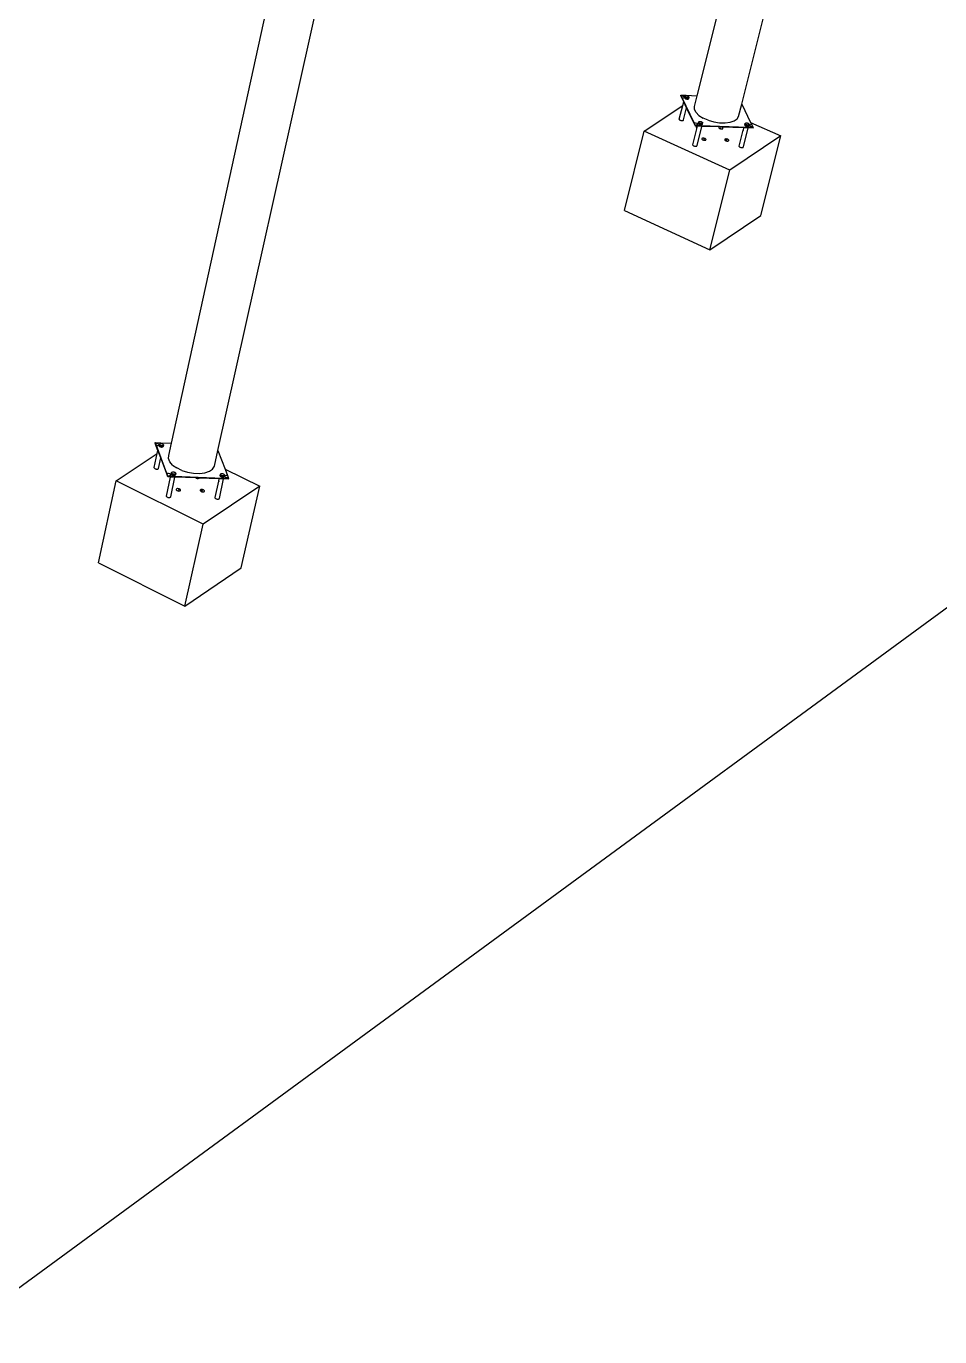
# Model space of a CAD drawing. Header units: inches. Extents: x -1381 to 1917, y -1058 to 799.
# Drawn here: x 1072.8 to 1373.8, y -399 to 32.6 of the extents above; entities that cross this region are included whole.
import ezdxf

# ---------------------------------------------------------------- set-up
doc = ezdxf.new("R2010")
doc.units = ezdxf.units.IN
doc.header["$MEASUREMENT"] = 0

msp = doc.modelspace()

# ---------------------------------------------------------------- linework, layer by layer
for p, q in [((1308.57, 6.93), (1362.7, 222.67)), ((1886.2, 214.5), (149.11, -1057.53)), ((1293.93, 9.72), (1345.01, 215.71)), ((1135.92, -107.15), (1194.88, 157.61)), ((1120.63, -104.72), (1176.66, 150.45)), ((1288.49, 9.73), (1288.53, 9.9)), ((1288.91, 8.85), (1288.49, 9.73)), ((1288.95, 9.02), (1288.53, 9.9)), ((1288.53, 9.9), (1290.2, 9.85)), ((1288.53, 9.9), (1289.93, 9.28)), ((1288.91, 8.85), (1288.95, 9.02)), ((1289.44, 7.74), (1288.91, 8.85)), ((1288.95, 9.02), (1289.37, 9.04)), ((1292.91, 0.76), (1288.95, 9.02)), ((1289.37, 9.04), (1289.73, 9.11)), ((1289.73, 9.11), (1289.8, 9.14)), ((1289.78, 9.14), (1289.75, 9.06)), ((1289.75, 9.06), (1289.78, 8.97)), ((1289.79, 9.13), (1289.76, 9.04)), ((1289.76, 9.04), (1289.78, 8.95)), ((1289.85, 9.21), (1289.78, 9.14)), ((1289.78, 9.05), (1289.8, 9.14)), ((1289.78, 9.05), (1289.8, 9.13)), ((1289.8, 8.97), (1289.78, 9.05)), ((1289.78, 8.95), (1289.85, 8.86)), ((1289.8, 9.14), (1289.79, 9.13)), ((1289.8, 9.14), (1289.87, 9.42)), ((1289.8, 9.13), (1289.83, 9.16)), ((1289.8, 9.14), (1289.81, 9.15)), ((1289.81, 9.15), (1289.8, 9.14)), ((1289.8, 9.14), (1289.8, 9.14)), ((1289.86, 8.88), (1289.8, 8.97)), ((1289.86, 9.2), (1289.81, 9.15)), ((1289.81, 9.15), (1289.83, 9.16)), ((1289.83, 9.16), (1289.98, 9.22)), ((1289.83, 9.16), (1289.87, 9.2)), ((1289.95, 9.25), (1289.85, 9.21)), ((1289.85, 8.86), (1289.95, 8.78)), ((1289.96, 9.24), (1289.86, 9.2)), ((1289.96, 8.79), (1289.86, 8.88)), ((1289.87, 9.42), (1289.89, 9.5)), ((1289.89, 9.33), (1289.87, 9.42)), ((1289.87, 9.2), (1289.96, 9.24)), ((1289.89, 9.5), (1289.96, 9.56)), ((1289.95, 9.24), (1289.89, 9.33)), ((1289.96, 9.24), (1289.95, 9.24)), ((1289.95, 8.78), (1290.09, 8.7)), ((1289.96, 9.56), (1290.07, 9.61)), ((1289.98, 9.22), (1289.96, 9.24)), ((1289.96, 9.24), (1289.96, 9.24)), ((1289.96, 8.79), (1290.1, 8.72)), ((1290.05, 9.16), (1289.98, 9.22)), ((1290.19, 9.09), (1290.05, 9.16)), ((1290.07, 9.61), (1290.21, 9.64)), ((1290.09, 8.7), (1290.26, 8.64)), ((1290.26, 8.66), (1290.1, 8.72)), ((1290.35, 9.03), (1290.19, 9.09)), ((1290.24, 9.64), (1290.2, 9.85)), ((1290.2, 9.85), (1293.93, 9.72)), ((1290.21, 9.64), (1290.24, 9.64)), ((1290.24, 9.64), (1290.37, 9.65)), ((1290.43, 8.62), (1290.26, 8.66)), ((1290.26, 8.64), (1290.43, 8.6)), ((1290.52, 8.99), (1290.35, 9.03)), ((1290.37, 9.65), (1290.54, 9.63)), ((1290.51, 8.99), (1290.44, 8.94)), ((1290.48, 8.85), (1290.44, 8.93)), ((1290.44, 8.93), (1290.5, 8.93)), ((1290.69, 8.97), (1290.52, 8.99)), ((1290.54, 9.63), (1290.71, 9.59)), ((1290.68, 8.92), (1290.96, 8.91)), ((1290.85, 8.98), (1290.69, 8.97)), ((1290.71, 9.59), (1290.87, 9.53)), ((1290.9, 8.64), (1290.76, 8.61)), ((1290.99, 9.01), (1290.85, 8.98)), ((1290.87, 9.53), (1291, 9.46)), ((1290.9, 8.64), (1291, 8.69)), ((1290.91, 8.63), (1291.02, 8.68)), ((1291.09, 9.06), (1290.99, 9.01)), ((1291, 9.46), (1291.1, 9.38)), ((1291.07, 8.76), (1291, 8.69)), ((1291.02, 8.68), (1291.09, 8.75)), ((1291.06, 8.91), (1291.08, 8.91)), ((1291.1, 8.92), (1291.07, 8.96)), ((1291.1, 8.92), (1291.07, 8.96)), ((1291.07, 8.94), (1291.08, 8.92)), ((1291.1, 8.84), (1291.07, 8.76)), ((1291.08, 8.92), (1291.08, 8.91)), ((1291.08, 8.91), (1291.1, 8.84)), ((1291.08, 8.91), (1291.1, 8.91)), ((1291.16, 9.12), (1291.09, 9.06)), ((1291.09, 8.75), (1291.12, 8.83)), ((1291.1, 9.38), (1291.17, 9.29)), ((1291.1, 8.84), (1291.19, 9.2)), ((1291.1, 8.91), (1291.1, 8.92)), ((1291.1, 8.91), (1291.1, 8.92)), ((1291.1, 8.92), (1291.1, 8.92)), ((1291.1, 8.91), (1291.1, 8.91)), ((1291.12, 8.83), (1291.1, 8.91)), ((1291.19, 9.2), (1291.16, 9.12)), ((1291.17, 9.29), (1291.19, 9.2)), ((1293.04, 6.12), (1293.93, 9.72)), ((1276.38, -1.97), (1289.12, 6.45)), ((1288.01, 1.97), (1289.12, 6.45)), ((1289.12, 6.45), (1289.44, 7.74)), ((1289.37, 1.74), (1290.37, 5.78)), ((1290.37, 5.78), (1289.44, 7.74)), ((1292.86, 0.59), (1290.37, 5.78)), ((1290.43, 8.62), (1290.6, 8.61)), ((1290.43, 8.6), (1290.61, 8.58)), ((1290.76, 8.61), (1290.6, 8.61)), ((1290.61, 8.58), (1290.6, 8.61)), ((1290.6, 8.59), (1290.77, 8.6)), ((1290.77, 8.6), (1290.91, 8.63)), ((1293.04, 5.19), (1293.04, 6.12)), ((1293.53, 4.21), (1293.04, 5.19)), ((1307.56, 2.88), (1308.57, 6.93)), ((1308.57, 6.93), (1311.49, 0.94)), ((1288.03, 1.88), (1288.01, 1.97)), ((1288.1, 1.78), (1288.03, 1.88)), ((1288.1, 1.78), (1288.2, 1.7)), ((1288.2, 1.7), (1288.34, 1.62)), ((1288.34, 1.62), (1288.51, 1.56)), ((1288.51, 1.56), (1288.68, 1.52)), ((1288.68, 1.52), (1288.86, 1.5)), ((1288.86, 1.5), (1289.02, 1.51)), ((1289.02, 1.51), (1289.17, 1.54)), ((1289.17, 1.54), (1289.28, 1.59)), ((1289.28, 1.59), (1289.35, 1.66)), ((1289.35, 1.66), (1289.37, 1.74)), ((1289.37, 1.74), (1289.37, 1.75)), ((1292.86, 0.59), (1292.91, 0.76)), ((1293.29, -0.3), (1292.86, 0.59)), ((1293.36, 0.72), (1292.91, 0.76)), ((1293.33, -0.12), (1292.91, 0.76)), ((1293.33, -0.12), (1294.21, 0.46)), ((1293.8, 0.62), (1293.36, 0.72)), ((1294.48, 3.25), (1293.53, 4.21)), ((1294.22, 0.46), (1293.8, 0.62)), ((1294.57, 0.27), (1294.22, 0.46)), ((1294.27, 0.72), (1294.25, 0.64)), ((1294.28, 0.71), (1294.25, 0.63)), ((1294.25, 0.64), (1294.27, 0.55)), ((1294.25, 0.63), (1294.27, 0.54)), ((1294.34, 0.79), (1294.27, 0.72)), ((1294.27, 0.64), (1294.29, 0.72)), ((1294.27, 0.64), (1294.29, 0.72)), ((1294.29, 0.55), (1294.27, 0.64)), ((1294.27, 0.54), (1294.34, 0.45)), ((1294.29, 0.72), (1294.28, 0.71)), ((1294.29, 0.72), (1294.36, 1)), ((1294.35, 0.78), (1294.29, 0.72)), ((1294.29, 0.72), (1294.34, 0.76)), ((1294.35, 0.46), (1294.29, 0.55)), ((1294.35, 0.8), (1294.34, 0.79)), ((1294.34, 0.45), (1294.45, 0.36)), ((1294.46, 0.38), (1294.35, 0.46)), ((1294.36, 1), (1294.39, 1.08)), ((1294.38, 0.92), (1294.36, 1)), ((1294.45, 0.83), (1294.38, 0.92)), ((1294.39, 1.08), (1294.45, 1.15)), ((1294.45, 0.83), (1294.44, 0.83)), ((1294.44, 0.82), (1294.45, 0.82)), ((1294.45, 1.15), (1294.56, 1.2)), ((1294.45, 0.83), (1294.45, 0.83)), ((1294.45, 0.82), (1294.45, 0.83)), ((1294.55, 0.74), (1294.45, 0.82)), ((1294.45, 0.36), (1294.59, 0.28)), ((1294.59, 0.3), (1294.46, 0.38)), ((1294.48, 3.25), (1295.84, 2.37)), ((1294.68, 0.67), (1294.55, 0.74)), ((1294.56, 1.2), (1294.7, 1.23)), ((1294.84, 0.05), (1294.57, 0.27)), ((1294.75, 0.24), (1294.59, 0.3)), ((1294.59, 0.28), (1294.75, 0.22)), ((1294.84, 0.61), (1294.68, 0.67)), ((1294.7, 1.23), (1294.86, 1.23)), ((1294.75, 0.24), (1294.92, 0.2)), ((1294.75, 0.22), (1294.93, 0.18)), ((1295.01, 0.57), (1294.84, 0.61)), ((1295.01, -0.18), (1294.84, 0.05)), ((1294.86, 1.23), (1295.03, 1.22)), ((1295.1, 0.19), (1294.92, 0.2)), ((1294.93, 0.18), (1295.11, 0.16)), ((1295.1, 0.19), (1294.98, 0.43)), ((1295.33, 0.5), (1295, 0.51)), ((1295.19, 0.55), (1295.01, 0.57)), ((1295.03, 1.22), (1295.2, 1.18)), ((1295.26, 0.19), (1295.1, 0.19)), ((1295.1, 0.18), (1295.27, 0.18)), ((1295.11, 0.16), (1295.27, 0.17)), ((1295.35, 0.56), (1295.19, 0.55)), ((1295.2, 1.18), (1295.36, 1.12)), ((1295.26, 0.19), (1295.39, 0.22)), ((1295.27, 0.18), (1295.41, 0.21)), ((1295.27, 0.17), (1295.42, 0.2)), ((1295.49, 0.59), (1295.35, 0.56)), ((1295.36, 1.12), (1295.5, 1.04)), ((1295.5, 0.27), (1295.39, 0.22)), ((1295.41, 0.21), (1295.52, 0.26)), ((1295.42, 0.2), (1295.53, 0.25)), ((1295.58, 0.49), (1295.46, 0.5)), ((1295.51, 0.6), (1295.49, 0.59)), ((1295.5, 1.04), (1295.6, 0.96)), ((1295.57, 0.34), (1295.5, 0.27)), ((1295.59, 0.64), (1295.51, 0.6)), ((1295.51, 0.6), (1295.51, 0.59)), ((1295.51, 0.59), (1295.57, 0.51)), ((1295.53, 0.6), (1295.52, 0.6)), ((1295.52, 0.26), (1295.59, 0.33)), ((1295.6, 0.5), (1295.53, 0.6)), ((1295.53, 0.25), (1295.6, 0.32)), ((1295.57, 0.51), (1295.58, 0.49)), ((1295.59, 0.42), (1295.57, 0.34)), ((1295.58, 0.49), (1295.59, 0.42)), ((1295.58, 0.49), (1295.6, 0.49)), ((1295.66, 0.7), (1295.59, 0.64)), ((1295.59, 0.42), (1295.61, 0.47)), ((1295.59, 0.33), (1295.62, 0.41)), ((1295.6, 0.96), (1295.67, 0.87)), ((1295.6, 0.49), (1295.6, 0.5)), ((1295.6, 0.5), (1295.6, 0.5)), ((1295.61, 0.47), (1295.6, 0.49)), ((1295.62, 0.41), (1295.6, 0.49)), ((1295.6, 0.32), (1295.62, 0.4)), ((1295.61, 0.47), (1295.69, 0.78)), ((1295.62, 0.4), (1295.61, 0.47)), ((1295.69, 0.78), (1295.66, 0.7)), ((1295.67, 0.87), (1295.69, 0.78)), ((1297.49, 1.64), (1295.84, 2.37)), ((1297.49, 1.64), (1299.34, 1.1)), ((1299.34, 1.1), (1301.26, 0.8)), ((1301.26, 0.8), (1303.1, 0.75)), ((1303.1, 0.75), (1304.76, 0.95)), ((1304.76, 0.95), (1306.11, 1.4)), ((1306.11, 1.4), (1307.07, 2.06)), ((1307.07, 2.06), (1307.56, 2.88)), ((1309.58, 0.24), (1309.55, 0.16)), ((1309.55, 0.16), (1309.57, 0.07)), ((1309.56, 0.08), (1309.62, -0.01)), ((1309.57, 0.16), (1309.67, 0.52)), ((1309.57, 0.16), (1309.6, 0.24)), ((1309.6, 0.07), (1309.57, 0.16)), ((1309.65, 0.31), (1309.58, 0.24)), ((1309.6, 0.24), (1309.67, 0.3)), ((1309.66, -0.02), (1309.6, 0.07)), ((1309.74, 0.36), (1309.65, 0.31)), ((1309.67, 0.52), (1309.69, 0.6)), ((1309.69, 0.43), (1309.67, 0.52)), ((1309.67, 0.3), (1309.76, 0.34)), ((1309.69, 0.6), (1309.76, 0.67)), ((1309.75, 0.35), (1309.69, 0.43)), ((1309.76, 0.34), (1309.75, 0.35)), ((1309.76, 0.67), (1309.87, 0.72)), ((1309.86, 0.26), (1309.76, 0.34)), ((1309.99, 0.19), (1309.86, 0.26)), ((1309.87, 0.72), (1310, 0.75)), ((1310.15, 0.13), (1309.99, 0.19)), ((1310, 0.75), (1310.16, 0.75)), ((1310.32, 0.09), (1310.15, 0.13)), ((1310.16, 0.75), (1310.34, 0.74)), ((1310.31, 0.09), (1310.24, 0.05)), ((1310.31, 0.03), (1310.24, 0.03)), ((1310.29, -0.06), (1310.24, 0.03)), ((1310.5, 0.07), (1310.32, 0.09)), ((1310.34, 0.74), (1310.51, 0.7)), ((1310.88, 0.01), (1310.48, 0.03)), ((1310.66, 0.08), (1310.5, 0.07)), ((1310.51, 0.7), (1310.67, 0.64)), ((1310.79, 0.11), (1310.66, 0.08)), ((1310.67, 0.64), (1310.8, 0.56)), ((1310.81, 0.12), (1310.79, 0.11)), ((1310.8, 0.56), (1310.91, 0.48)), ((1310.81, 0.12), (1310.82, 0.11)), ((1310.82, 0.12), (1310.81, 0.12)), ((1310.9, 0.16), (1310.82, 0.12)), ((1310.89, 0.03), (1310.82, 0.12)), ((1310.82, 0.11), (1310.88, 0.02)), ((1310.84, 0.12), (1310.83, 0.12)), ((1310.9, 0.02), (1310.84, 0.12)), ((1310.88, 0.02), (1310.88, 0.01)), ((1310.88, 0.01), (1310.9, -0.06)), ((1310.91, -0.05), (1310.89, 0.03)), ((1310.97, 0.22), (1310.9, 0.16)), ((1311.12, 0.02), (1310.9, -0.08)), ((1310.9, 0.02), (1310.9, 0.02)), ((1310.91, 0.01), (1310.9, 0.02)), ((1310.91, 0.48), (1310.97, 0.39)), ((1310.91, -0.05), (1310.99, 0.3)), ((1310.92, -0.07), (1310.91, 0.01)), ((1310.97, 0.39), (1310.99, 0.3)), ((1310.99, 0.3), (1310.97, 0.22)), ((1311.48, 0.1), (1311.12, 0.02)), ((1311.9, 0.11), (1311.48, 0.1)), ((1311.49, 0.94), (1321.47, -3.53)), ((1311.49, 0.94), (1311.9, 0.11)), ((1311.9, 0.11), (1312.33, -0.78)), ((1269.97, -28.13), (1276.38, -1.97)), ((1304.7, -14.79), (1276.38, -1.97)), ((1292.49, -6.47), (1294.01, -0.33)), ((1293.29, -0.3), (1293.33, -0.12)), ((1294.01, -0.33), (1293.29, -0.3)), ((1295.01, -0.18), (1293.33, -0.12)), ((1293.55, -0.43), (1293.52, -0.52)), ((1293.52, -0.52), (1293.54, -0.61)), ((1293.54, -0.61), (1293.61, -0.7)), ((1293.62, -0.36), (1293.55, -0.43)), ((1293.61, -0.7), (1293.72, -0.78)), ((1293.72, -0.32), (1293.62, -0.36)), ((1293.72, -0.78), (1293.86, -0.86)), ((1293.86, -6.69), (1295.43, -0.38)), ((1293.86, -0.86), (1293.88, -0.87)), ((1294.96, -0.36), (1294.01, -0.33)), ((1294.96, -0.36), (1295.01, -0.18)), ((1295.43, -0.38), (1294.96, -0.36)), ((1310.66, -0.72), (1295.01, -0.18)), ((1301.23, -0.58), (1295.43, -0.38)), ((1295.64, -4.3), (1295.53, -4.35)), ((1295.78, -4.27), (1295.64, -4.3)), ((1295.95, -4.27), (1295.78, -4.27)), ((1296.12, -4.28), (1295.95, -4.27)), ((1296.3, -4.32), (1296.12, -4.28)), ((1301.05, -0.69), (1301.03, -0.77)), ((1301.03, -0.77), (1301.05, -0.86)), ((1301.12, -0.62), (1301.05, -0.69)), ((1301.05, -0.86), (1301.12, -0.96)), ((1301.23, -0.58), (1301.12, -0.62)), ((1301.12, -0.96), (1301.22, -1.04)), ((1301.22, -1.04), (1301.36, -1.12)), ((1301.91, -0.6), (1301.23, -0.58)), ((1301.36, -1.12), (1301.71, -0.89)), ((1301.36, -1.12), (1301.53, -1.18)), ((1301.53, -1.18), (1301.7, -1.22)), ((1301.7, -1.22), (1301.88, -1.24)), ((1301.88, -1.24), (1302.05, -1.23)), ((1302.06, -0.66), (1301.91, -0.6)), ((1309.32, -0.85), (1301.91, -0.6)), ((1302.05, -1.23), (1302.19, -1.2)), ((1302.2, -0.73), (1302.06, -0.66)), ((1302.19, -1.2), (1302.3, -1.15)), ((1302.31, -0.82), (1302.2, -0.73)), ((1302.3, -1.15), (1302.37, -1.08)), ((1302.37, -0.91), (1302.31, -0.82)), ((1302.4, -1), (1302.37, -0.91)), ((1302.37, -1.08), (1302.4, -1)), ((1321.47, -3.53), (1304.7, -14.79)), ((1307.75, -6.92), (1309.08, -1.66)), ((1309.1, -1.57), (1309.08, -1.66)), ((1309.08, -1.66), (1309.1, -1.75)), ((1309.15, -1.52), (1309.1, -1.57)), ((1309.1, -1.75), (1309.15, -1.52)), ((1309.12, -7.15), (1310.7, -0.9)), ((1309.15, -1.52), (1309.32, -0.85)), ((1310.61, -0.9), (1309.32, -0.85)), ((1309.62, -0.01), (1309.73, -0.1)), ((1309.76, -0.1), (1309.66, -0.02)), ((1309.73, -0.1), (1309.87, -0.18)), ((1309.9, -0.18), (1309.76, -0.1)), ((1309.87, -0.18), (1310.04, -0.24)), ((1310.06, -0.24), (1309.9, -0.18)), ((1310.04, -0.24), (1310.22, -0.28)), ((1310.23, -0.28), (1310.06, -0.24)), ((1310.22, -0.28), (1310.39, -0.3)), ((1310.23, -0.28), (1310.4, -0.29)), ((1310.39, -0.3), (1310.4, -0.29)), ((1310.56, -0.29), (1310.4, -0.29)), ((1310.41, -0.31), (1310.58, -0.3)), ((1310.56, -0.29), (1310.69, -0.26)), ((1310.58, -0.3), (1310.72, -0.27)), ((1310.67, -0.28), (1310.6, -0.49)), ((1310.6, -0.49), (1310.66, -0.72)), ((1310.61, -0.9), (1310.66, -0.72)), ((1310.7, -0.9), (1310.61, -0.9)), ((1312.33, -0.78), (1310.66, -0.72)), ((1310.69, -0.26), (1310.67, -0.28)), ((1310.84, -0.11), (1310.69, -0.26)), ((1310.69, -0.26), (1310.7, -0.26)), ((1310.81, -0.21), (1310.7, -0.26)), ((1312.29, -0.96), (1310.7, -0.9)), ((1310.72, -0.27), (1310.83, -0.22)), ((1310.81, -0.21), (1310.83, -0.19)), ((1310.88, -0.14), (1310.83, -0.19)), ((1310.83, -0.22), (1310.9, -0.15)), ((1310.89, -0.09), (1310.84, -0.11)), ((1310.88, -0.13), (1310.85, -0.11)), ((1310.88, -0.14), (1310.9, -0.08)), ((1310.88, -0.14), (1310.89, -0.09)), ((1310.89, -0.13), (1310.88, -0.13)), ((1310.88, -0.14), (1310.88, -0.14)), ((1310.9, -0.06), (1310.89, -0.09)), ((1310.9, -0.08), (1310.89, -0.09)), ((1310.9, -0.14), (1310.89, -0.13)), ((1310.9, -0.06), (1310.91, -0.05)), ((1310.9, -0.08), (1310.91, -0.06)), ((1310.9, -0.14), (1310.92, -0.07)), ((1312.33, -0.78), (1310.9, -0.14)), ((1310.9, -0.15), (1310.9, -0.14)), ((1310.91, -0.06), (1310.91, -0.05)), ((1312.29, -0.96), (1312.33, -0.78)), ((1314.82, -29.69), (1321.47, -3.53)), ((1292.51, -6.56), (1292.49, -6.47)), ((1292.58, -6.65), (1292.51, -6.56)), ((1292.58, -6.65), (1292.68, -6.74)), ((1292.68, -6.74), (1292.82, -6.81)), ((1292.82, -6.81), (1292.99, -6.87)), ((1292.99, -6.87), (1293.17, -6.91)), ((1293.17, -6.91), (1293.34, -6.93)), ((1293.34, -6.93), (1293.51, -6.93)), ((1293.51, -6.93), (1293.65, -6.9)), ((1293.65, -6.9), (1293.76, -6.85)), ((1293.76, -6.85), (1293.83, -6.78)), ((1293.83, -6.78), (1293.86, -6.69)), ((1295.46, -4.42), (1295.43, -4.5)), ((1295.43, -4.5), (1295.45, -4.6)), ((1295.45, -4.6), (1295.52, -4.69)), ((1295.53, -4.35), (1295.46, -4.42)), ((1295.52, -4.69), (1295.63, -4.77)), ((1295.63, -4.77), (1295.77, -4.85)), ((1295.77, -4.85), (1295.93, -4.91)), ((1295.93, -4.91), (1296.11, -4.95)), ((1296.11, -4.95), (1296.29, -4.97)), ((1296.12, -4.62), (1296.47, -4.38)), ((1296.29, -4.97), (1296.45, -4.96)), ((1296.47, -4.38), (1296.3, -4.32)), ((1296.45, -4.96), (1296.59, -4.93)), ((1296.61, -4.46), (1296.47, -4.38)), ((1296.59, -4.93), (1296.7, -4.88)), ((1296.71, -4.55), (1296.61, -4.46)), ((1296.7, -4.88), (1296.78, -4.81)), ((1296.78, -4.64), (1296.71, -4.55)), ((1296.8, -4.73), (1296.78, -4.64)), ((1296.78, -4.81), (1296.8, -4.73)), ((1302.98, -4.68), (1302.95, -4.76)), ((1302.95, -4.76), (1302.97, -4.85)), ((1302.97, -4.85), (1303.04, -4.95)), ((1303.05, -4.61), (1302.98, -4.68)), ((1303.04, -4.95), (1303.15, -5.03)), ((1303.16, -4.56), (1303.05, -4.61)), ((1303.05, -4.61), (1303.64, -4.88)), ((1303.15, -5.03), (1303.29, -5.11)), ((1303.3, -4.53), (1303.16, -4.56)), ((1303.29, -5.11), (1303.45, -5.17)), ((1303.47, -4.52), (1303.3, -4.53)), ((1303.45, -5.17), (1303.63, -5.21)), ((1303.64, -4.54), (1303.47, -4.52)), ((1303.63, -5.21), (1303.81, -5.23)), ((1303.82, -4.58), (1303.64, -4.54)), ((1303.81, -5.23), (1303.97, -5.22)), ((1303.99, -4.64), (1303.82, -4.58)), ((1303.97, -5.22), (1304.12, -5.19)), ((1304.13, -4.72), (1303.99, -4.64)), ((1304.12, -5.19), (1304.23, -5.14)), ((1304.23, -4.81), (1304.13, -4.72)), ((1304.3, -4.9), (1304.23, -4.81)), ((1304.23, -5.14), (1304.3, -5.07)), ((1304.32, -4.99), (1304.3, -4.9)), ((1304.3, -5.07), (1304.32, -4.99)), ((1307.77, -7.02), (1307.75, -6.92)), ((1307.84, -7.11), (1307.77, -7.02)), ((1307.84, -7.11), (1307.95, -7.2)), ((1307.95, -7.2), (1308.09, -7.27)), ((1308.09, -7.27), (1308.25, -7.33)), ((1308.25, -7.33), (1308.43, -7.37)), ((1308.43, -7.37), (1308.61, -7.39)), ((1308.61, -7.39), (1308.77, -7.39)), ((1308.77, -7.39), (1308.92, -7.36)), ((1308.92, -7.36), (1309.03, -7.3)), ((1309.03, -7.3), (1309.06, -7.27)), ((1309.06, -7.27), (1309.1, -7.23)), ((1309.1, -7.23), (1309.12, -7.15)), ((1309.12, -7.15), (1309.12, -7.14)), ((1298.11, -41.03), (1304.7, -14.79)), ((1269.97, -28.13), (1298.11, -41.03)), ((1298.11, -41.03), (1314.82, -29.69)), ((1115.28, -104.71), (1115.32, -104.53)), ((1115.65, -105.69), (1115.28, -104.71)), ((1115.69, -105.51), (1115.32, -104.53)), ((1115.32, -104.53), (1117.07, -104.59)), ((1115.32, -104.53), (1116.66, -105.19)), ((1115.65, -105.69), (1115.69, -105.51)), ((1116.19, -107.11), (1115.65, -105.69)), ((1115.69, -105.51), (1116.13, -105.49)), ((1119.16, -114.67), (1115.69, -105.51)), ((1115.96, -108.15), (1116.19, -107.11)), ((1116.13, -105.49), (1116.52, -105.41)), ((1117.12, -109.58), (1116.19, -107.11)), ((1116.52, -105.41), (1116.58, -105.38)), ((1116.57, -105.38), (1116.54, -105.47)), ((1116.58, -105.39), (1116.54, -105.48)), ((1116.54, -105.47), (1116.55, -105.57)), ((1116.54, -105.48), (1116.56, -105.58)), ((1116.56, -105.47), (1116.6, -105.39)), ((1116.56, -105.47), (1116.58, -105.39)), ((1116.58, -105.57), (1116.56, -105.47)), ((1116.56, -105.58), (1116.62, -105.68)), ((1116.65, -105.3), (1116.57, -105.38)), ((1116.58, -105.38), (1116.64, -105.1)), ((1116.58, -105.38), (1116.6, -105.37)), ((1116.6, -105.37), (1116.58, -105.39)), ((1116.58, -105.39), (1116.58, -105.38)), ((1116.58, -105.39), (1116.58, -105.39)), ((1116.64, -105.67), (1116.58, -105.57)), ((1116.66, -105.31), (1116.6, -105.37)), ((1116.6, -105.39), (1116.62, -105.36)), ((1116.6, -105.37), (1116.62, -105.36)), ((1116.62, -105.36), (1116.67, -105.31)), ((1116.62, -105.36), (1116.73, -105.31)), ((1116.62, -105.68), (1116.72, -105.78)), ((1116.64, -105.1), (1116.68, -105.01)), ((1116.66, -105.19), (1116.64, -105.1)), ((1116.74, -105.76), (1116.64, -105.67)), ((1116.71, -105.28), (1116.65, -105.3)), ((1116.72, -105.29), (1116.66, -105.19)), ((1116.72, -105.29), (1116.66, -105.31)), ((1116.67, -105.31), (1116.72, -105.29)), ((1116.68, -105.01), (1116.75, -104.94)), ((1116.72, -105.29), (1116.72, -105.29)), ((1116.73, -105.31), (1116.72, -105.29)), ((1116.72, -105.78), (1116.86, -105.86)), ((1116.82, -105.38), (1116.73, -105.31)), ((1116.74, -105.76), (1116.87, -105.84)), ((1116.75, -104.94), (1116.87, -104.88)), ((1116.96, -105.46), (1116.82, -105.38)), ((1116.86, -105.86), (1117.03, -105.93)), ((1116.87, -104.88), (1117.02, -104.85)), ((1116.87, -105.84), (1117.03, -105.91)), ((1117.12, -105.53), (1116.96, -105.46)), ((1117.02, -104.85), (1117.11, -104.85)), ((1117.21, -105.95), (1117.03, -105.91)), ((1117.03, -105.93), (1117.21, -105.98)), ((1117.11, -104.84), (1117.07, -104.59)), ((1117.07, -104.59), (1120.63, -104.72)), ((1117.11, -104.85), (1117.11, -104.84)), ((1117.11, -104.85), (1117.19, -104.84)), ((1117.29, -105.57), (1117.12, -105.53)), ((1117.19, -104.84), (1117.37, -104.86)), ((1117.21, -105.95), (1117.39, -105.97)), ((1117.21, -105.98), (1117.4, -105.99)), ((1117.28, -105.57), (1117.25, -105.59)), ((1117.27, -105.66), (1117.25, -105.61)), ((1117.25, -105.61), (1117.29, -105.61)), ((1117.47, -105.59), (1117.29, -105.57)), ((1117.37, -104.86), (1117.54, -104.9)), ((1117.39, -105.97), (1117.56, -105.96)), ((1117.4, -105.99), (1117.39, -105.97)), ((1117.39, -105.98), (1117.57, -105.97)), ((1117.64, -105.59), (1117.47, -105.59)), ((1117.54, -104.9), (1117.7, -104.97)), ((1117.71, -105.93), (1117.56, -105.96)), ((1117.57, -105.97), (1117.72, -105.94)), ((1117.63, -105.62), (1117.77, -105.63)), ((1117.79, -105.55), (1117.64, -105.59)), ((1117.7, -104.97), (1117.84, -105.05)), ((1117.71, -105.93), (1117.82, -105.88)), ((1117.72, -105.94), (1117.84, -105.89)), ((1117.91, -105.5), (1117.79, -105.55)), ((1117.9, -105.8), (1117.82, -105.88)), ((1117.84, -105.05), (1117.94, -105.14)), ((1117.84, -105.89), (1117.92, -105.81)), ((1117.88, -105.63), (1117.92, -105.63)), ((1117.89, -105.57), (1117.92, -105.62)), ((1117.94, -105.62), (1117.9, -105.54)), ((1117.94, -105.63), (1117.9, -105.55)), ((1117.93, -105.71), (1117.9, -105.8)), ((1117.98, -105.43), (1117.91, -105.5)), ((1117.92, -105.62), (1117.92, -105.63)), ((1117.92, -105.63), (1117.93, -105.71)), ((1117.92, -105.63), (1117.94, -105.63)), ((1117.92, -105.81), (1117.96, -105.72)), ((1117.93, -105.71), (1118.02, -105.34)), ((1117.94, -105.14), (1118, -105.24)), ((1117.94, -105.63), (1117.94, -105.62)), ((1117.95, -105.63), (1117.94, -105.63)), ((1117.94, -105.63), (1117.95, -105.63)), ((1117.94, -105.63), (1117.94, -105.63)), ((1117.96, -105.72), (1117.94, -105.63)), ((1118.02, -105.34), (1117.98, -105.43)), ((1118, -105.24), (1118.02, -105.34)), ((1119.75, -108.73), (1120.63, -104.72)), ((1134.77, -112.32), (1135.92, -107.15)), ((1135.92, -107.15), (1138.29, -113.27)), ((1102.37, -117.15), (1115.96, -108.15)), ((1114.95, -112.77), (1115.96, -108.15)), ((1116.36, -113.02), (1117.12, -109.58)), ((1119.12, -114.85), (1117.12, -109.58)), ((1119.67, -109.76), (1119.75, -108.73)), ((1120.1, -110.85), (1119.67, -109.76)), ((1121.03, -111.92), (1120.1, -110.85)), ((1121.03, -111.92), (1122.38, -112.89)), ((1114.96, -112.87), (1114.95, -112.77)), ((1115.02, -112.97), (1114.96, -112.87)), ((1115.02, -112.97), (1115.13, -113.07)), ((1115.13, -113.07), (1115.27, -113.16)), ((1115.27, -113.16), (1115.44, -113.22)), ((1115.44, -113.22), (1115.62, -113.27)), ((1115.62, -113.27), (1115.8, -113.29)), ((1115.8, -113.29), (1115.98, -113.28)), ((1115.98, -113.28), (1116.13, -113.25)), ((1116.13, -113.25), (1116.25, -113.19)), ((1116.25, -113.19), (1116.33, -113.11)), ((1116.33, -113.11), (1116.36, -113.02)), ((1118.95, -122.13), (1120.33, -115.87)), ((1119.12, -114.85), (1119.16, -114.67)), ((1119.49, -115.84), (1119.12, -114.85)), ((1119.62, -114.72), (1119.16, -114.67)), ((1119.53, -115.66), (1119.16, -114.67)), ((1119.49, -115.84), (1119.53, -115.66)), ((1120.33, -115.87), (1119.49, -115.84)), ((1119.53, -115.66), (1120.5, -115.01)), ((1121.29, -115.72), (1119.53, -115.66)), ((1120.09, -114.83), (1119.62, -114.72)), ((1120.51, -115), (1120.09, -114.83)), ((1121.25, -115.9), (1120.33, -115.87)), ((1120.38, -122.38), (1121.8, -115.92)), ((1120.87, -115.22), (1120.51, -115)), ((1120.59, -114.72), (1120.56, -114.81)), ((1120.6, -114.73), (1120.56, -114.82)), ((1120.56, -114.81), (1120.57, -114.91)), ((1120.56, -114.82), (1120.58, -114.92)), ((1120.58, -114.81), (1120.61, -114.72)), ((1120.58, -114.81), (1120.6, -114.72)), ((1120.59, -114.91), (1120.58, -114.81)), ((1120.58, -114.92), (1120.64, -115.02)), ((1120.65, -114.66), (1120.59, -114.72)), ((1120.65, -115.01), (1120.59, -114.91)), ((1120.6, -114.72), (1120.66, -114.43)), ((1120.64, -114.68), (1120.6, -114.72)), ((1120.6, -114.72), (1120.6, -114.73)), ((1120.61, -114.72), (1120.64, -114.7)), ((1120.64, -115.02), (1120.74, -115.12)), ((1120.76, -115.1), (1120.65, -115.01)), ((1120.66, -114.43), (1120.7, -114.35)), ((1120.68, -114.53), (1120.66, -114.43)), ((1120.74, -114.63), (1120.68, -114.53)), ((1120.7, -114.35), (1120.77, -114.27)), ((1120.84, -114.72), (1120.74, -114.63)), ((1120.74, -115.12), (1120.89, -115.2)), ((1120.76, -115.1), (1120.89, -115.18)), ((1120.77, -114.27), (1120.89, -114.22)), ((1120.98, -114.8), (1120.84, -114.72)), ((1121.13, -115.46), (1120.87, -115.22)), ((1120.89, -114.22), (1121.04, -114.18)), ((1121.06, -115.25), (1120.89, -115.18)), ((1120.89, -115.2), (1121.05, -115.27)), ((1121.14, -114.87), (1120.98, -114.8)), ((1121.04, -114.18), (1121.21, -114.18)), ((1121.05, -115.27), (1121.24, -115.32)), ((1121.06, -115.25), (1121.23, -115.29)), ((1121.29, -115.72), (1121.13, -115.46)), ((1121.32, -114.91), (1121.14, -114.87)), ((1121.21, -114.18), (1121.39, -114.2)), ((1121.41, -115.31), (1121.23, -115.29)), ((1121.24, -115.32), (1121.42, -115.34)), ((1121.25, -115.9), (1121.29, -115.72)), ((1121.8, -115.92), (1121.25, -115.9)), ((1137.73, -116.32), (1121.29, -115.72)), ((1121.41, -115.31), (1121.3, -115)), ((1121.49, -114.95), (1121.31, -114.95)), ((1121.5, -114.93), (1121.32, -114.91)), ((1121.39, -114.2), (1121.57, -114.24)), ((1121.41, -115.31), (1121.58, -115.3)), ((1121.42, -115.32), (1121.59, -115.32)), ((1121.42, -115.34), (1121.6, -115.33)), ((1121.67, -114.93), (1121.5, -114.93)), ((1121.57, -114.24), (1121.73, -114.31)), ((1121.73, -115.27), (1121.58, -115.3)), ((1121.59, -115.32), (1121.75, -115.28)), ((1121.6, -115.33), (1121.75, -115.3)), ((1121.9, -114.97), (1121.66, -114.96)), ((1121.81, -114.89), (1121.67, -114.93)), ((1121.73, -114.31), (1121.86, -114.39)), ((1121.85, -115.22), (1121.73, -115.27)), ((1121.75, -115.28), (1121.87, -115.23)), ((1121.75, -115.3), (1121.87, -115.24)), ((1121.79, -115.97), (1121.85, -115.95)), ((1128.71, -116.17), (1121.8, -115.92)), ((1121.8, -115.92), (1121.85, -115.95)), ((1121.88, -114.86), (1121.81, -114.89)), ((1121.85, -115.22), (1121.92, -115.14)), ((1121.85, -115.95), (1121.87, -115.93)), ((1121.86, -114.39), (1121.97, -114.48)), ((1121.87, -115.23), (1121.95, -115.15)), ((1121.87, -115.24), (1121.95, -115.16)), ((1121.93, -114.84), (1121.88, -114.86)), ((1121.88, -114.86), (1121.91, -114.91)), ((1121.91, -114.86), (1121.9, -114.85)), ((1121.92, -114.88), (1121.91, -114.86)), ((1121.96, -115.05), (1121.92, -115.14)), ((1122.01, -114.77), (1121.93, -114.84)), ((1121.95, -115.02), (1121.96, -115.05)), ((1121.95, -115.15), (1121.98, -115.06)), ((1121.95, -115.16), (1121.99, -115.07)), ((1121.96, -114.97), (1121.97, -114.97)), ((1121.96, -115.05), (1121.97, -114.98)), ((1121.97, -114.48), (1122.03, -114.58)), ((1121.97, -114.98), (1122.04, -114.68)), ((1121.97, -114.96), (1121.97, -114.96)), ((1121.97, -114.97), (1121.97, -114.96)), ((1121.97, -114.96), (1121.97, -114.96)), ((1121.97, -114.98), (1121.97, -114.97)), ((1121.98, -115.06), (1121.97, -114.97)), ((1121.99, -115.07), (1121.97, -114.98)), ((1122.04, -114.68), (1122.01, -114.77)), ((1122.03, -114.58), (1122.04, -114.68)), ((1124.06, -113.7), (1122.38, -112.89)), ((1124.06, -113.7), (1125.96, -114.3)), ((1125.96, -114.3), (1127.95, -114.63)), ((1127.95, -114.63), (1129.9, -114.69)), ((1128.71, -116.17), (1128.75, -116.2)), ((1129.76, -116.21), (1128.71, -116.17)), ((1128.75, -116.2), (1128.78, -116.18)), ((1128.75, -116.2), (1128.92, -116.26)), ((1128.92, -116.26), (1129.1, -116.31)), ((1129.1, -116.31), (1129.29, -116.33)), ((1129.29, -116.33), (1129.46, -116.32)), ((1129.46, -116.32), (1129.61, -116.29)), ((1129.61, -116.29), (1129.73, -116.23)), ((1129.73, -116.23), (1129.76, -116.21)), ((1136.41, -116.45), (1129.76, -116.21)), ((1129.9, -114.69), (1131.66, -114.46)), ((1131.66, -114.46), (1133.12, -113.97)), ((1133.12, -113.97), (1134.18, -113.24)), ((1134.18, -113.24), (1134.77, -112.32)), ((1136.27, -117.09), (1136.41, -116.45)), ((1137.69, -116.5), (1136.41, -116.45)), ((1136.42, -122.89), (1137.84, -116.51)), ((1136.67, -115.25), (1136.64, -115.34)), ((1136.64, -115.34), (1136.65, -115.44)), ((1136.64, -115.43), (1136.7, -115.53)), ((1136.66, -115.35), (1136.75, -114.97)), ((1136.66, -115.35), (1136.7, -115.26)), ((1136.68, -115.44), (1136.66, -115.35)), ((1136.75, -115.17), (1136.67, -115.25)), ((1136.74, -115.54), (1136.68, -115.44)), ((1136.7, -115.26), (1136.77, -115.18)), ((1136.7, -115.53), (1136.81, -115.63)), ((1136.84, -115.63), (1136.74, -115.54)), ((1136.75, -114.97), (1136.78, -114.88)), ((1136.76, -115.06), (1136.75, -114.97)), ((1136.81, -115.14), (1136.75, -115.17)), ((1136.82, -115.16), (1136.76, -115.06)), ((1136.77, -115.18), (1136.82, -115.16)), ((1136.78, -114.88), (1136.86, -114.8)), ((1136.81, -115.63), (1136.95, -115.71)), ((1136.93, -115.26), (1136.82, -115.16)), ((1136.82, -115.16), (1136.82, -115.16)), ((1136.98, -115.72), (1136.84, -115.63)), ((1136.86, -114.8), (1136.97, -114.75)), ((1137.06, -115.34), (1136.93, -115.26)), ((1136.95, -115.71), (1137.12, -115.78)), ((1136.97, -114.75), (1137.12, -114.72)), ((1136.98, -115.72), (1137.14, -115.78)), ((1137.23, -115.4), (1137.06, -115.34)), ((1137.12, -114.72), (1137.29, -114.71)), ((1137.12, -115.78), (1137.3, -115.83)), ((1137.32, -115.83), (1137.14, -115.78)), ((1137.4, -115.45), (1137.23, -115.4)), ((1137.29, -114.71), (1137.47, -114.73)), ((1137.3, -115.83), (1137.49, -115.85)), ((1137.5, -115.84), (1137.32, -115.83)), ((1137.39, -115.44), (1137.35, -115.47)), ((1138.03, -115.5), (1137.36, -115.48)), ((1137.5, -115.84), (1137.36, -115.48)), ((1137.58, -115.47), (1137.4, -115.45)), ((1137.47, -114.73), (1137.65, -114.77)), ((1137.49, -115.85), (1137.5, -115.84)), ((1137.66, -115.84), (1137.5, -115.84)), ((1137.5, -115.86), (1137.68, -115.85)), ((1137.75, -115.46), (1137.58, -115.47)), ((1137.65, -114.77), (1137.81, -114.84)), ((1137.66, -115.84), (1137.8, -115.81)), ((1137.68, -115.85), (1137.83, -115.82)), ((1137.78, -115.83), (1137.69, -116.06)), ((1137.69, -116.06), (1137.73, -116.32)), ((1137.69, -116.5), (1137.73, -116.32)), ((1137.84, -116.51), (1137.69, -116.5)), ((1139.49, -116.38), (1137.73, -116.32)), ((1137.9, -115.43), (1137.75, -115.46)), ((1137.8, -115.81), (1137.78, -115.83)), ((1137.98, -115.64), (1137.8, -115.81)), ((1137.8, -115.81), (1137.82, -115.81)), ((1137.81, -114.84), (1137.95, -114.92)), ((1137.94, -115.75), (1137.82, -115.81)), ((1137.83, -115.82), (1137.95, -115.76)), ((1139.45, -116.56), (1137.84, -116.51)), ((1137.97, -115.4), (1137.9, -115.43)), ((1138.01, -115.68), (1137.94, -115.75)), ((1137.95, -114.92), (1138.05, -115.01)), ((1137.95, -115.76), (1138.03, -115.68)), ((1137.98, -115.39), (1137.97, -115.4)), ((1137.97, -115.4), (1138.03, -115.49)), ((1138.02, -115.37), (1137.98, -115.39)), ((1138.03, -115.48), (1137.98, -115.39)), ((1138.03, -115.61), (1137.98, -115.64)), ((1137.99, -115.39), (1137.99, -115.39)), ((1138.05, -115.49), (1137.99, -115.39)), ((1138.02, -115.66), (1137.99, -115.64)), ((1138.01, -115.68), (1138.03, -115.61)), ((1138.01, -115.68), (1138.02, -115.67)), ((1138.09, -115.3), (1138.02, -115.37)), ((1138.02, -115.67), (1138.04, -115.61)), ((1138.02, -115.66), (1138.02, -115.66)), ((1138.04, -115.67), (1138.02, -115.66)), ((1138.05, -115.56), (1138.03, -115.48)), ((1138.03, -115.49), (1138.03, -115.5)), ((1138.03, -115.5), (1138.04, -115.59)), ((1138.04, -115.59), (1138.03, -115.61)), ((1138.04, -115.61), (1138.03, -115.61)), ((1138.03, -115.68), (1138.04, -115.67)), ((1138.28, -115.5), (1138.04, -115.61)), ((1138.04, -115.59), (1138.05, -115.56)), ((1138.04, -115.61), (1138.05, -115.58)), ((1138.04, -115.67), (1138.07, -115.59)), ((1139.49, -116.38), (1138.04, -115.67)), ((1138.05, -115.01), (1138.11, -115.11)), ((1138.05, -115.56), (1138.13, -115.21)), ((1138.05, -115.5), (1138.05, -115.49)), ((1138.05, -115.51), (1138.05, -115.5)), ((1138.07, -115.59), (1138.05, -115.51)), ((1138.05, -115.58), (1138.05, -115.56)), ((1138.13, -115.21), (1138.09, -115.3)), ((1138.11, -115.11), (1138.13, -115.21)), ((1138.67, -115.41), (1138.28, -115.5)), ((1138.29, -113.27), (1149.72, -118.87)), ((1138.29, -113.27), (1139.11, -115.4)), ((1139.11, -115.4), (1138.67, -115.41)), ((1139.11, -115.4), (1139.49, -116.38)), ((1139.45, -116.56), (1139.49, -116.38)), ((1096.54, -144.07), (1102.37, -117.15)), ((1131.12, -131.36), (1102.37, -117.15)), ((1122.25, -119.86), (1122.22, -119.95)), ((1122.22, -119.95), (1122.23, -120.05)), ((1122.23, -120.05), (1122.3, -120.15)), ((1122.33, -119.78), (1122.25, -119.86)), ((1122.3, -120.15), (1122.4, -120.25)), ((1122.45, -119.73), (1122.33, -119.78)), ((1122.4, -120.25), (1122.54, -120.34)), ((1122.61, -119.69), (1122.45, -119.73)), ((1122.54, -120.34), (1122.71, -120.4)), ((1122.78, -119.69), (1122.61, -119.69)), ((1122.71, -120.4), (1122.89, -120.45)), ((1122.97, -119.71), (1122.78, -119.69)), ((1122.89, -120.45), (1123.08, -120.47)), ((1122.93, -120.08), (1123.32, -119.82)), ((1123.15, -119.75), (1122.97, -119.71)), ((1123.08, -120.47), (1123.25, -120.46)), ((1123.32, -119.82), (1123.15, -119.75)), ((1123.25, -120.46), (1123.41, -120.43)), ((1123.46, -119.9), (1123.32, -119.82)), ((1123.41, -120.43), (1123.53, -120.37)), ((1123.56, -120), (1123.46, -119.9)), ((1123.53, -120.37), (1123.61, -120.29)), ((1123.63, -120.1), (1123.56, -120)), ((1123.61, -120.29), (1123.64, -120.2)), ((1123.64, -120.2), (1123.63, -120.1)), ((1130.15, -120.15), (1130.12, -120.24)), ((1130.12, -120.24), (1130.13, -120.34)), ((1130.13, -120.34), (1130.2, -120.44)), ((1130.23, -120.07), (1130.15, -120.15)), ((1130.2, -120.44), (1130.3, -120.54)), ((1130.35, -120.01), (1130.23, -120.07)), ((1130.23, -120.07), (1130.83, -120.37)), ((1130.3, -120.54), (1130.44, -120.62)), ((1130.51, -119.98), (1130.35, -120.01)), ((1130.44, -120.62), (1130.61, -120.69)), ((1130.68, -119.97), (1130.51, -119.98)), ((1130.61, -120.69), (1130.79, -120.74)), ((1130.87, -119.99), (1130.68, -119.97)), ((1130.79, -120.74), (1130.98, -120.76)), ((1131.05, -120.04), (1130.87, -119.99)), ((1130.98, -120.76), (1131.16, -120.75)), ((1131.22, -120.11), (1131.05, -120.04)), ((1149.72, -118.87), (1131.12, -131.36)), ((1131.16, -120.75), (1131.31, -120.72)), ((1131.36, -120.19), (1131.22, -120.11)), ((1131.31, -120.72), (1131.43, -120.66)), ((1131.46, -120.29), (1131.36, -120.19)), ((1131.43, -120.66), (1131.51, -120.58)), ((1131.53, -120.39), (1131.46, -120.29)), ((1131.51, -120.58), (1131.54, -120.49)), ((1131.54, -120.49), (1131.53, -120.39)), ((1134.99, -122.64), (1136.2, -117.21)), ((1136.24, -117.12), (1136.2, -117.21)), ((1136.2, -117.21), (1136.22, -117.31)), ((1136.22, -117.31), (1136.27, -117.09)), ((1136.27, -117.09), (1136.24, -117.12)), ((1143.64, -145.81), (1149.72, -118.87)), ((1118.97, -122.23), (1118.95, -122.13)), ((1119.03, -122.33), (1118.97, -122.23)), ((1119.03, -122.33), (1119.14, -122.43)), ((1119.14, -122.43), (1119.28, -122.51)), ((1119.28, -122.51), (1119.44, -122.58)), ((1119.44, -122.58), (1119.63, -122.63)), ((1119.63, -122.63), (1119.81, -122.65)), ((1119.81, -122.65), (1119.99, -122.64)), ((1119.99, -122.64), (1120.14, -122.61)), ((1120.14, -122.61), (1120.26, -122.55)), ((1120.26, -122.55), (1120.34, -122.47)), ((1120.34, -122.47), (1120.38, -122.38)), ((1120.38, -122.38), (1120.37, -122.34)), ((1135.01, -122.74), (1134.99, -122.64)), ((1135.07, -122.84), (1135.01, -122.74)), ((1135.07, -122.84), (1135.18, -122.94)), ((1135.18, -122.94), (1135.32, -123.02)), ((1135.32, -123.02), (1135.49, -123.09)), ((1135.49, -123.09), (1135.67, -123.14)), ((1135.67, -123.14), (1135.85, -123.16)), ((1135.85, -123.16), (1136.03, -123.15)), ((1136.03, -123.15), (1136.18, -123.12)), ((1136.18, -123.12), (1136.3, -123.06)), ((1136.3, -123.06), (1136.34, -123.02)), ((1136.34, -123.02), (1136.38, -122.98)), ((1136.38, -122.98), (1136.42, -122.89)), ((1125.1, -158.38), (1131.12, -131.36)), ((1096.54, -144.07), (1125.1, -158.38)), ((1125.1, -158.38), (1143.64, -145.81))]:
    msp.add_line(p, q)

doc.saveas('drawing.dxf')
